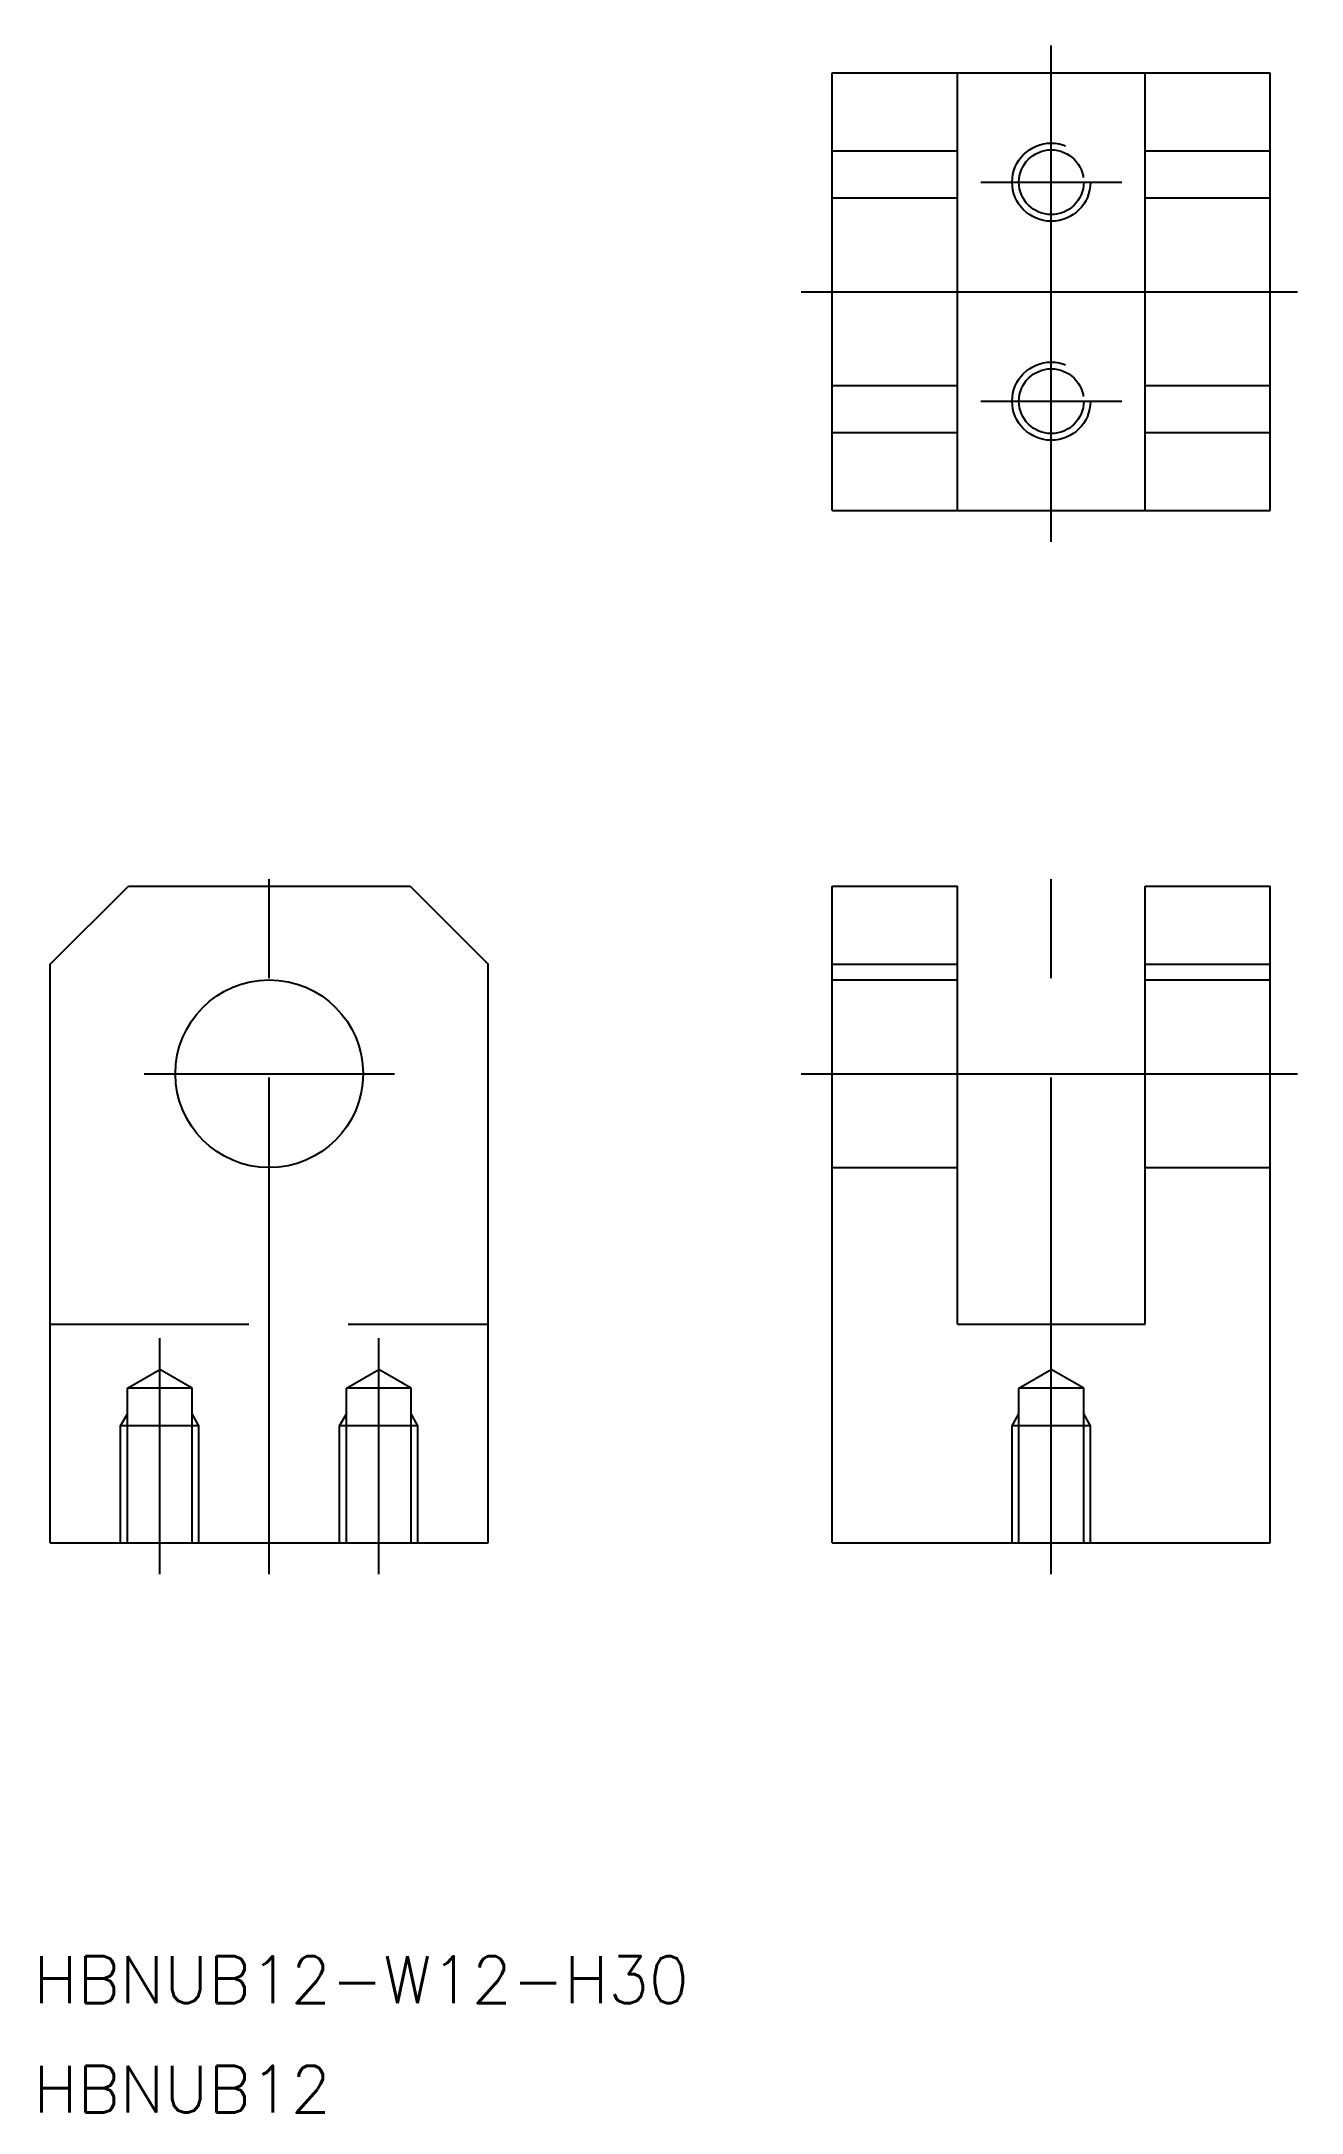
# Model space of a CAD drawing. Extents: x -15 to 66, y -66 to 66.
import ezdxf

# ---------------------------------------------------------------- set-up
doc = ezdxf.new("R2010")
doc.units = 0
doc.linetypes.add('CENTER', pattern=[50.8, 31.75, -6.35, 6.35, -6.35])
doc.linetypes.add('DASHED', pattern=[19.05, 12.7, -6.35])
doc.layers.get('0').update_dxf_attribs({"linetype": 'CONTINUOUS'})
doc.layers.add('CENTER', color=1, linetype='CENTER')
doc.styles.get("Standard").update_dxf_attribs({"font": 'txt.shx', "height": 3, "bigfont": 'bigfont.shx'})

msp = doc.modelspace()

# ---------------------------------------------------------------- linework, layer by layer
at = {"color": 7, "linetype": 'CONTINUOUS'}
for p, q in [((36, 64), (64, 64)), ((36, 36), (36, 64)), ((44, 36), (44, 64)), ((56, 36), (56, 64)), ((64, 36), (64, 64)), ((36, 59), (44, 59)), ((56, 59), (64, 59)), ((36, 41), (44, 41)), ((56, 41), (64, 41)), ((36, 36), (64, 36)), ((-14, 7), (-9, 12)), ((-9, 12), (9, 12)), ((9, 12), (14, 7)), ((36, -30), (36, 12)), ((36, 12), (44, 12)), ((44, -16), (44, 12)), ((56, -16), (56, 12)), ((56, 12), (64, 12)), ((64, -30), (64, 12)), ((-14, -30), (-14, 7)), ((14, -30), (14, 7)), ((36, 7), (44, 7)), ((56, 7), (64, 7)), ((44, -16), (56, -16)), ((-14, -30), (14, -30)), ((36, -30), (64, -30))]:
    msp.add_line(p, q, dxfattribs=at)
at = {"color": 3, "linetype": 'DASHED'}
for p, q in [((36, 56), (44, 56)), ((56, 56), (64, 56)), ((36, 44), (44, 44)), ((56, 44), (64, 44)), ((36, 6), (44, 6)), ((56, 6), (64, 6)), ((36, -6), (44, -6)), ((56, -6), (64, -6)), ((-14, -16), (14, -16)), ((-9.07, -20.1), (-7, -18.91)), ((-4.93, -20.1), (-7, -18.91)), ((4.93, -20.1), (7, -18.91)), ((9.07, -20.1), (7, -18.91)), ((47.93, -20.1), (50, -18.91)), ((52.07, -20.1), (50, -18.91)), ((-9.07, -30), (-9.07, -20.1)), ((-4.93, -20.1), (-9.07, -20.1)), ((-4.93, -30), (-4.93, -20.1)), ((4.93, -30), (4.93, -20.1)), ((9.07, -20.1), (4.93, -20.1)), ((9.07, -30), (9.07, -20.1)), ((47.93, -30), (47.93, -20.1)), ((52.07, -20.1), (47.93, -20.1)), ((52.07, -30), (52.07, -20.1)), ((-9.5, -22.5), (-9.07, -21.75)), ((-9.5, -30), (-9.5, -22.5)), ((-4.5, -22.5), (-9.5, -22.5)), ((-4.5, -22.5), (-4.93, -21.75)), ((-4.5, -30), (-4.5, -22.5)), ((4.5, -22.5), (4.93, -21.75)), ((4.5, -30), (4.5, -22.5)), ((9.5, -22.5), (4.5, -22.5)), ((9.5, -22.5), (9.07, -21.75)), ((9.5, -30), (9.5, -22.5)), ((47.5, -22.5), (47.93, -21.75)), ((47.5, -30), (47.5, -22.5)), ((52.5, -22.5), (47.5, -22.5)), ((52.5, -22.5), (52.07, -21.75)), ((52.5, -30), (52.5, -22.5))]:
    msp.add_line(p, q, dxfattribs=at)
for centre, radius in [((50, 57), 2.5), ((50, 57), 2.07), ((50, 43), 2.5), ((50, 43), 2.07)]:
    msp.add_circle(centre, radius, dxfattribs=at)
at = {"color": 7, "linetype": 'CONTINUOUS'}
msp.add_circle((0, 0), 6, dxfattribs=at)
at = {"layer": 'CENTER', "color": 1, "linetype": 'CENTER'}
for p, q in [((50, 34), (50, 66)), ((45.5, 57), (54.5, 57)), ((34, 50), (66, 50)), ((45.5, 43), (54.5, 43)), ((0, -32), (0, 14)), ((50, -32), (50, 14)), ((-8, 0), (8, 0)), ((34, 0), (66, 0)), ((-7, -32), (-7, -16.91)), ((7, -32), (7, -16.91))]:
    msp.add_line(p, q, dxfattribs=at)

# ---------------------------------------------------------------- texts
at = {"color": 7, "linetype": 'CONTINUOUS'}
for s, p in [('HBNUB12-W12-H30', (-15.08, -59.42)), ('HBNUB12', (-15.08, -66.42))]:
    msp.add_text(s, height=3, dxfattribs=at).set_placement(p)

doc.saveas('drawing.dxf')
